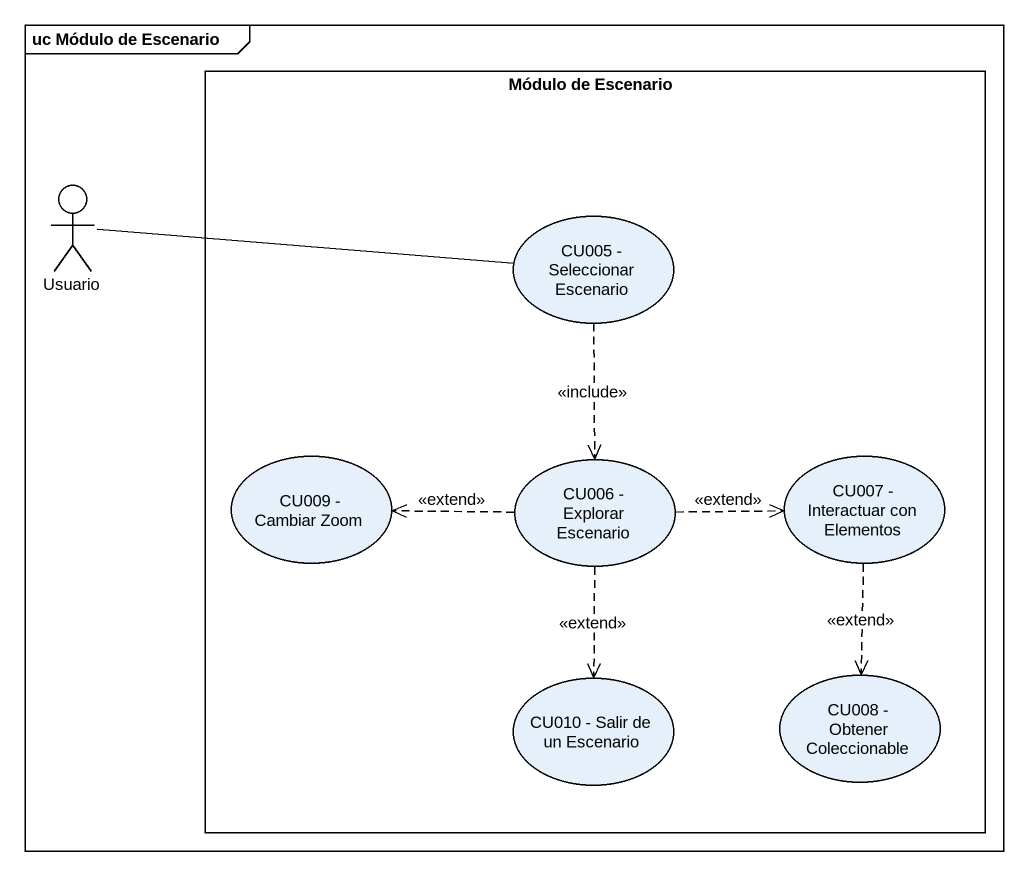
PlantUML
@startuml
mainframe uc Módulo de Escenario
rectangle "Módulo de Escenario" as Módulo_de_Escenario {
  usecase "CU005 - Seleccionar Escenario" as CU005_Seleccionar_Escenario
  usecase "CU009 - Cambiar Zoom" as CU009_Cambiar_Zoom
  usecase "CU006 - Explorar Escenario" as CU006_Explorar_Escenario
  usecase "CU007 - Interactuar con Elementos" as CU007_Interactuar_con
  usecase "CU010 - Salir de un Escenario" as CU010_Salir_de_un_Escenario
  usecase "CU008 - Obtener Coleccionable" as CU008_Obtener_Coleccionable
}
actor Usuario
Usuario -right- CU005_Seleccionar_Escenario
CU005_Seleccionar_Escenario ..> CU006_Explorar_Escenario : <<include>>
CU006_Explorar_Escenario .left.> CU009_Cambiar_Zoom : <<extend>>
CU006_Explorar_Escenario .right.> CU007_Interactuar_con : <<extend>>
CU006_Explorar_Escenario ..> CU010_Salir_de_un_Escenario : <<extend>>
CU007_Interactuar_con ..> CU008_Obtener_Coleccionable : <<extend>>
@enduml
